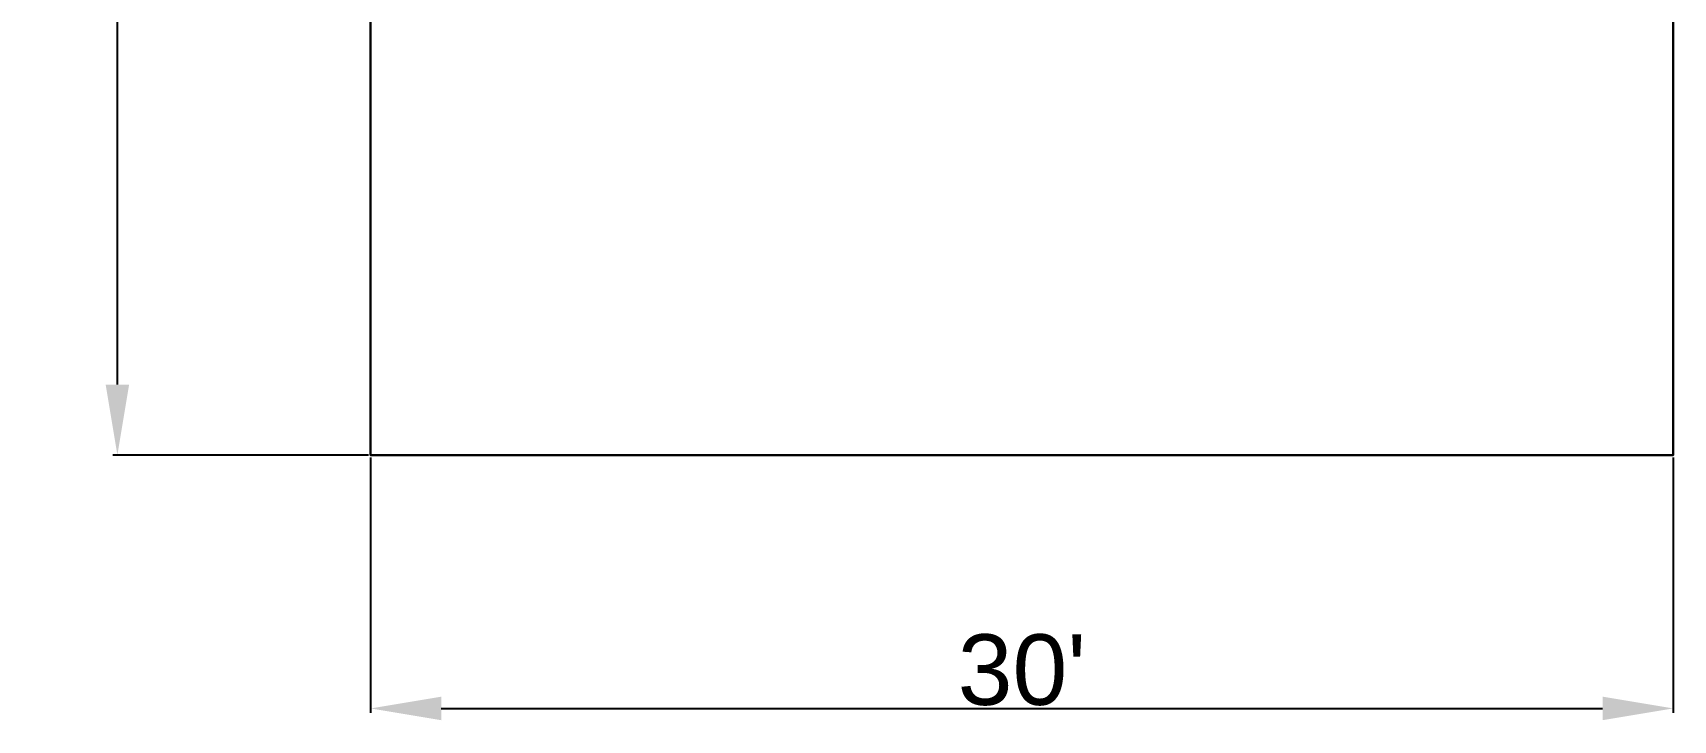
# Model space of a CAD drawing. Header units: feet. Extents: x -93 to 360, y -73 to 780.
# Drawn here: x -93.4 to 360, y -73.2 to 116.7 of the extents above; entities that cross this region are included whole.
import ezdxf

# ---------------------------------------------------------------- set-up
doc = ezdxf.new("R2010")
doc.units = ezdxf.units.FT
for name, color, linetype in [('Dimension', 7, 'Continuous'), ('Plot Boundary', 1, 'Continuous'), ('SoftScape', 7, 'Continuous')]:
    doc.layers.add(name, color=color, linetype=linetype)
doc.styles.get("Standard").update_dxf_attribs({"font": 'arial.ttf'})
doc.dimstyles.new('ISO-25', dxfattribs={"dimtxt": 2.5, "dimasz": 2.5, "dimexe": 1.25, "dimexo": 0.625, "dimtad": 1, "dimtxsty": 'Standard', "dimcen": 2.5, "dimadec": 0, "dimazin": 0, "dimtfac": 1, "dimtmove": 0, "dimatfit": 3, "dimfxl": 1, "dimarcsym": 0})

# ---------------------------------------------------------------- blocks, each defined once
blk = doc.blocks.new('*D3')
at = {"layer": 'Defpoints', "color": 0, "transparency": 16777216}
for p in [(0, 0), (360, 0), (360, -70)]:
    blk.add_point(p, dxfattribs=at)
at = {"layer": 'Dimension', "color": 0, "lineweight": -2, "transparency": 16777216}
for p, q in [((0, -0.62), (0, -71.25)), ((360, -0.62), (360, -71.25)), ((19.5, -70), (340.5, -70))]:
    blk.add_line(p, q, dxfattribs=at)
at = {"layer": 'Dimension', "color": 0, "transparency": 16777216}
for points in [[(19.5, -66.75), (19.5, -73.25), (0, -70)], [(340.5, -66.75), (340.5, -73.25), (360, -70)]]:
    blk.add_solid(points, dxfattribs=at)
at = {"layer": 'Dimension', "color": 0, "transparency": 16777216, "insert": (180, -59.41), "char_height": 19.5, "attachment_point": 5}
blk.add_mtext("30'", dxfattribs=at)
blk = doc.blocks.new('*D4')
at = {"layer": 'Defpoints', "color": 0, "transparency": 16777216}
for p in [(-70, 780), (0, 780), (0, 0)]:
    blk.add_point(p, dxfattribs=at)
at = {"layer": 'Dimension', "color": 0, "lineweight": -2, "transparency": 16777216}
for p, q in [((-0.63, 780), (-71.25, 780)), ((-70, 19.5), (-70, 760.5)), ((-0.63, 0), (-71.25, 0))]:
    blk.add_line(p, q, dxfattribs=at)
at = {"layer": 'Dimension', "color": 0, "transparency": 16777216}
for points in [[(-73.25, 760.5), (-66.75, 760.5), (-70, 780)], [(-73.25, 19.5), (-66.75, 19.5), (-70, 0)]]:
    blk.add_solid(points, dxfattribs=at)
at = {"layer": 'Dimension', "color": 0, "transparency": 16777216, "insert": (-80.58, 390), "char_height": 19.5, "attachment_point": 5, "rotation": 90}
blk.add_mtext("65'", dxfattribs=at)

msp = doc.modelspace()

# ---------------------------------------------------------------- linework, layer by layer
at = {"layer": 'Plot Boundary'}
msp.add_lwpolyline([(0, 0), (360, 0), (360, 780), (0, 780)], close=True, dxfattribs=at)
at = {"layer": 'SoftScape'}
msp.add_lwpolyline([(0, 585), (36, 585), (36, 195), (324, 195), (360, 195), (360, 0), (0, 0)], close=True, dxfattribs=at)

# ---------------------------------------------------------------- dimensions: what is measured, and where the dimension line sits
at = {"layer": 'Dimension'}
dim = msp.add_linear_dim(base=(-70, 780), p1=(0, 0), p2=(0, 780), angle=90, dimstyle='ISO-25', override={"dimtxt": 19.5, "dimasz": 19.5, "dimlunit": 4}, dxfattribs=at)
dim.commit()
dim.dimension.update_dxf_attribs({"geometry": '*D4', "text_midpoint": (-80.581, 390)})
dim = msp.add_linear_dim(base=(360, -70), p1=(0, 0), p2=(360, 0), dimstyle='ISO-25', override={"dimtxt": 19.5, "dimasz": 19.5, "dimlunit": 4}, dxfattribs=at)
dim.commit()
dim.dimension.update_dxf_attribs({"geometry": '*D3', "text_midpoint": (180, -59.412)})

doc.saveas('drawing.dxf')
